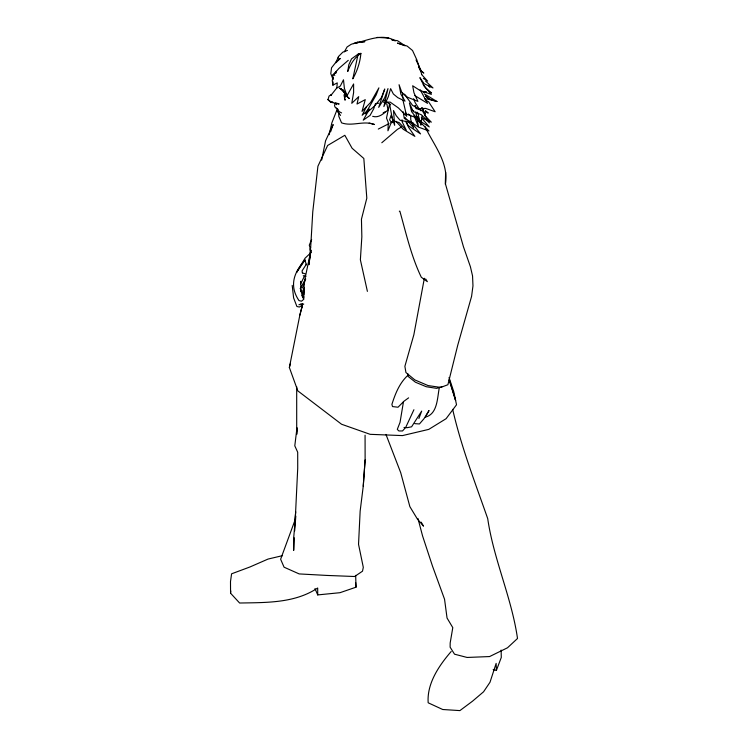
<?xml version="1.0" encoding="UTF-8"?>
<svg xmlns="http://www.w3.org/2000/svg" width="748" height="748" viewBox="0 0 748 748"><rect width="100%" height="100%" fill="white"/><g stroke="black" fill="none" stroke-linecap="round" stroke-linejoin="round"><path stroke-width="1.12" d="M338.835 113.584L338.779 116.258L341.574 122.859C352.224 126.721 363.734 120.232 374.496 124.514L369.129 123.093M445.397 184.457C449.071 162.718 433.709 145.047 425.051 126.702M445.658 172.162L445.312 183.447L463.461 246.793L470.408 266.737L472.549 275.928L472.97 285.895L471.586 296.358L457.767 345.109L447.902 384.724L440.731 387.427L428.09 385.575L414.794 379.891L405.93 372.532L404.883 366.324L413.85 334.767L424.35 278.275M425.612 81.111L432.989 87.946L424.097 83.673L419.899 77.661L424.116 85.973L431.362 94.379L419.927 90.433L412.662 85.758L413.962 92.752L417.917 101.401L407.548 97.268L401.9 92.668L399.067 84.702L400.9 94.229L405.042 101.13L397.824 97.67L393.364 94.005L390.624 88.647L388.296 96.716L383.874 106.599L387.988 88.601L384.696 97.754L378.694 107.357L384.743 89.003L381.387 97.67L374.252 106.328L365.351 113.864L376.16 94.987L378.909 87.853L370.653 102.42L362.023 111.368L365.276 99.634L357.02 104.028L358.713 96.651L351.775 103.308L353.617 92.565L353.608 83.963L347.025 95.651L344.389 88.329L343.482 79.793L340.312 86.067L336.824 88.049L337.264 82.878L332.897 85.16L333.028 81.887M333.122 79.709L333.215 77.53M294.319 537.821L293.674 550.406L293.655 538.251L295.254 519.514L297.723 468.201L297.695 452.231L294.796 445.836L297.012 427.585M294.665 530.958L295.815 516.073M296.694 386.763L296.704 434.373L297.311 428.623M294.824 522.908L295.254 519.514L280.631 559.242L284.072 567.19L299.181 573.922L326.801 575.427L354.627 576.512L362.5 571.192L363.304 567.358L358.535 544.31L360.143 511.174L363.238 486.303L365.118 459.898L365.071 435.214M363.238 486.303L365.118 459.898M294.525 522.974L295.741 511.838M302.267 296.273L302.781 290.757L304.286 287.915M355.683 575.362L355.992 587.199L339.985 592.697L317.722 594.912L317.685 588.003C294.656 603.356 266.166 602.505 239.612 603.019L230.562 593.192L230.805 590.939M345.389 97.175L345.632 94.987M421.947 116.267L420.937 125.215L417.534 112.228M304.118 289.859L303.847 294.806M310.009 256.33L308.905 264.773L310.738 246.447L312.757 211.899L317.919 166.234L327.643 145.477L344.828 135.285L352.084 148.235L363.827 158.473L366.81 198.173L361.452 219.192L361.845 236.789L360.377 259.818L367.399 291.374M309.457 260.547L310.065 256.04M310.364 253.787L310.813 250.412M310.317 254.03L310.785 250.58M403.509 401.517L400.04 422.368L397.281 429.389L398.908 430.97L402.518 430.951L405.734 427.36L413.915 409.726M439.356 387.492C437.253 397.571 437.748 414.121 425.35 417.122M310.448 254.049L310.878 251.767M299.808 315.319L302.603 304.408L299.808 315.319L289.364 367.502L297.816 390.877L341.574 424.247L370.157 434.326L402.471 435.598L428.772 429.38L446.089 418.702L456.523 404.771L453.812 391.877L449.043 377.506M301.622 308.288L302.529 303.716M321.659 160.128L325.586 140.736L333.141 124.561L330.616 131.751M303.884 296.863L303.707 297.713L304.286 282.08L310.56 252.113M329.176 134.715L331.832 122.943L336.712 110.536M338.096 58.4L338.573 56.455L342.79 52.182L347.446 50.406M335.824 73.351L336.357 71.294L332.57 75.894L332.767 78.746L330.784 73.622L331.551 67.759L336.591 61.345M335.16 103.196L334.515 105.73L335.244 107.422L337.974 109.451L336.348 108.17L339.368 111.742L341.602 112.929M389.605 103.879L386.501 118.044L388.296 122.541L387.95 130.788L391.354 122.233L389.615 119.82L391.176 115.014L393.009 120.054M289.364 367.502L290.476 363.35M357.703 56.081L352.813 78.83C357.198 71.023 360.143 62.299 360.891 53.37L358.386 53.912L351.513 58.868L348.811 64.796L347.708 71.509C350.457 64.375 354.356 57.624 360.891 53.37M358.002 55.137L358.386 53.912M375 104.767L373.719 108.759L370.064 115.398L363.229 120.166L368.979 109.956M302.473 287.971L305.698 278.985L300.154 288.7M310.635 247.438L309.953 249.299L310.897 252.609M418.899 418.469L421.694 411.073L411.587 426.809L407.136 427.678L404.004 427.482M493.175 669.563L496.401 670.404L501.291 657.427L501.113 650.059M311.636 239.454L309.279 245.204L310.906 250.533M336.02 62.196L338.573 56.455M366.539 106.646L362.154 115.239L369.381 109.068M304.436 276.115L300.64 283.997L300.546 281.304L301.192 291.823L300.761 289.934L302.996 297.975M344.398 51.799L347.081 46.974L351.139 44.328L357.544 42.215L364.94 41.617L361.508 42.169M306.399 264.175L302.08 270.86L302.342 272.945M306.278 264.914L305.053 259.995C293.553 272.618 289.139 286.091 298.994 300.593L301.547 301.182L303.379 299.602M305.053 259.995L296.629 272.347L305.081 258.191L310.616 252.964M451.194 651.489C439.057 665.533 426.79 683.457 428.174 702.793L442.723 709.506L459.908 710.6L472.512 701.194L483.563 691.797L489.996 682.27L496.139 663.392L496.401 670.404M336.675 88.133L330.85 95.435L331.588 94.463L329.064 96.071L328.007 99.578L330.719 102.224L339.162 104.019L336.507 103.112M334.393 73.613L338.797 68.526L348.278 60.326M407.8 375.421C399.46 383.079 395.262 393.803 391.905 404.359L392.513 406.575L398.029 407.221L404.004 401.199L408.614 397.852M335.899 62.757L340.256 58.475L338.685 59.803M426.276 415.421L429.034 410.54L423.994 418.712L419.432 423.966L414.803 423.639M391.877 122.747L394.402 120.456M381.798 142.756L397.497 129.301L401.508 127.02M390.98 122.663L393.682 120.493M301.332 305.708L299.415 307.045L296.909 306.502L293.618 297.938L292.206 285.381M383.144 112.939L385.005 111.826M378.292 129.067L389.025 123.644M353.467 43.683L357.544 42.215M298.92 304.782L300.967 304.053M442.517 386.492L436.608 388.362L426.267 386.725L415.439 382.219L408.258 376.543L407.791 373.748M282.557 555.642L268.055 559.065L249.972 566.965L231.59 573.81L230.496 581.579L230.562 593.192M423.218 92.275L426.36 91.714M375.328 103.766L378.666 103.205M358.068 42.72L355.777 43.094C368.68 39.971 382.611 33.136 395.421 40.906M332.486 102.121L330.719 102.224L332.86 102.158M386.202 102.205L390.157 102.102L398.46 107.983L406.697 116.249L402.976 100.279M424.649 99.063L429.726 99.119L436.972 101.494L424.219 93.837M399.329 211.188L399.871 211.217C406.155 233.488 411.232 256.246 421.302 277.246L427.351 281.659L425.659 278.976M388.595 38.064L377.17 37.4M301.135 303.959L303.744 304.109M391.737 39.906L397.506 40.691L405.098 45.796L397.459 43.104L407.136 46.058L412.531 50.509L416.814 59.812L421.769 74.417M372.672 116.323C378.656 118.287 383.771 113.518 387.997 109.965L386.95 104.262L382.452 101.345M436.972 101.494L429.754 99.69L425.537 95.94L429.726 99.119M303.258 275.703L305.979 276.386M393.373 121.064L399.058 122.504L406.258 130.171L402.228 121.98L402.013 119.783M392.663 40.158L394.505 40.663M424.303 91.724L425.949 92.172M429.38 92.2L431.521 92.874L425.911 88.142L423.218 84.674M302.435 272.908L305.128 273.861M411.737 110.087L413.766 110.947M344.024 91.05L342.453 89.554L344.641 92.172M341.425 89.087L339.358 88.161L342.678 90.312L347.044 95.267M414.532 95.417L427.529 103.336L420.152 89.713M425.64 100.185L428.651 101.887L435.149 111.742L425.696 108.404L416.374 108.731L415.149 105.468M421.189 121.784L429.268 126.936L421.339 117.623L431.334 122.158L424.481 115.248M408.277 114.023L410.671 115.557L410.764 119.802L413.738 128.03L408.127 121.466M423.321 78.334L427.66 81.158L421.741 74.678M421.479 108.497L423.405 109.806M425.332 111.115L428.23 113.079L425.556 110.807M383.359 99.549L390.652 104.795M420.226 70.377L423.826 73.07L421.171 70.836L418.45 67.133M344.164 94.229L349.297 98.502L345.09 94.454M421.994 107.787L423.77 109.302M339.452 114.322L338.171 112.107L340.574 115.426M344.959 92.902L340.714 88.535L344.865 93.032M395.842 121.204L403.228 129.264L414.878 136.37L408.67 127.469L405.706 121.176M404.49 94.183L412.513 105.309L419.319 109.143L415.28 102.869L413.597 98.708M405.089 117.483L406.912 119.876M428.595 85.431L429.904 87.161L428.669 85.3M420.292 121.213L417.038 116.725L420.974 122.915L428.95 130.965L418.487 127.113L411.596 122.429L420.554 133.911L408.249 125.683L406.239 121.849M421.788 107.759L425.388 114.192L424.986 112.116M336.796 110.19L338.433 112.555M342.453 89.554L343.912 91.864M335.572 103.037L336.628 104.692L336.104 103.85M405.313 112.228L406.473 114.154L415.514 117.427L421.685 124.448L411.606 111.686L409.408 102.972L413.27 111.602L421.358 114.743L429.399 122.868L422.536 111.022L415.757 107.852L415.075 105.87M421.171 522.16L423.508 526.143L417.337 518.962L409.867 506.639L400.694 472.624L385.968 434.429M302.089 295.516L303.997 299.041M333.907 73.762L334.786 75.455M416.028 59.933L421.171 70.836M314.983 588.582L317.722 594.912M413.925 115.426L418.403 126.477L415.804 111.807M344.473 98.577L345.127 100.204L344.043 95.239M449.165 380.003L455.616 400.479L449.286 379.638M417.954 518.467L422.573 535.933L432.466 566.04L444.546 599.232L447.052 618.044L452.792 627.628L450.174 642.99L450.128 647.188L454.532 654.191L467.098 657.455L489.594 656.557L507.499 647.787L517.504 638.483C511.669 597.661 493.652 559.513 487.715 518.626C475.083 482.525 461.207 446.743 452.671 409.371M420.208 108.553L420.703 110.76M389.465 103.458L392.317 118.67L394.645 125.327L393.513 110.536L396.206 115.688L400.068 120.241L413.373 123.149L404.285 118.465L403.209 111.807M332.215 80.017L332.897 85.16M355.655 582.552L355.992 587.199M402.555 92.724L402.723 98.11M332.682 74.735L332.767 78.746M330.41 101.709L328.007 99.578L330.41 101.709"/></g></svg>
